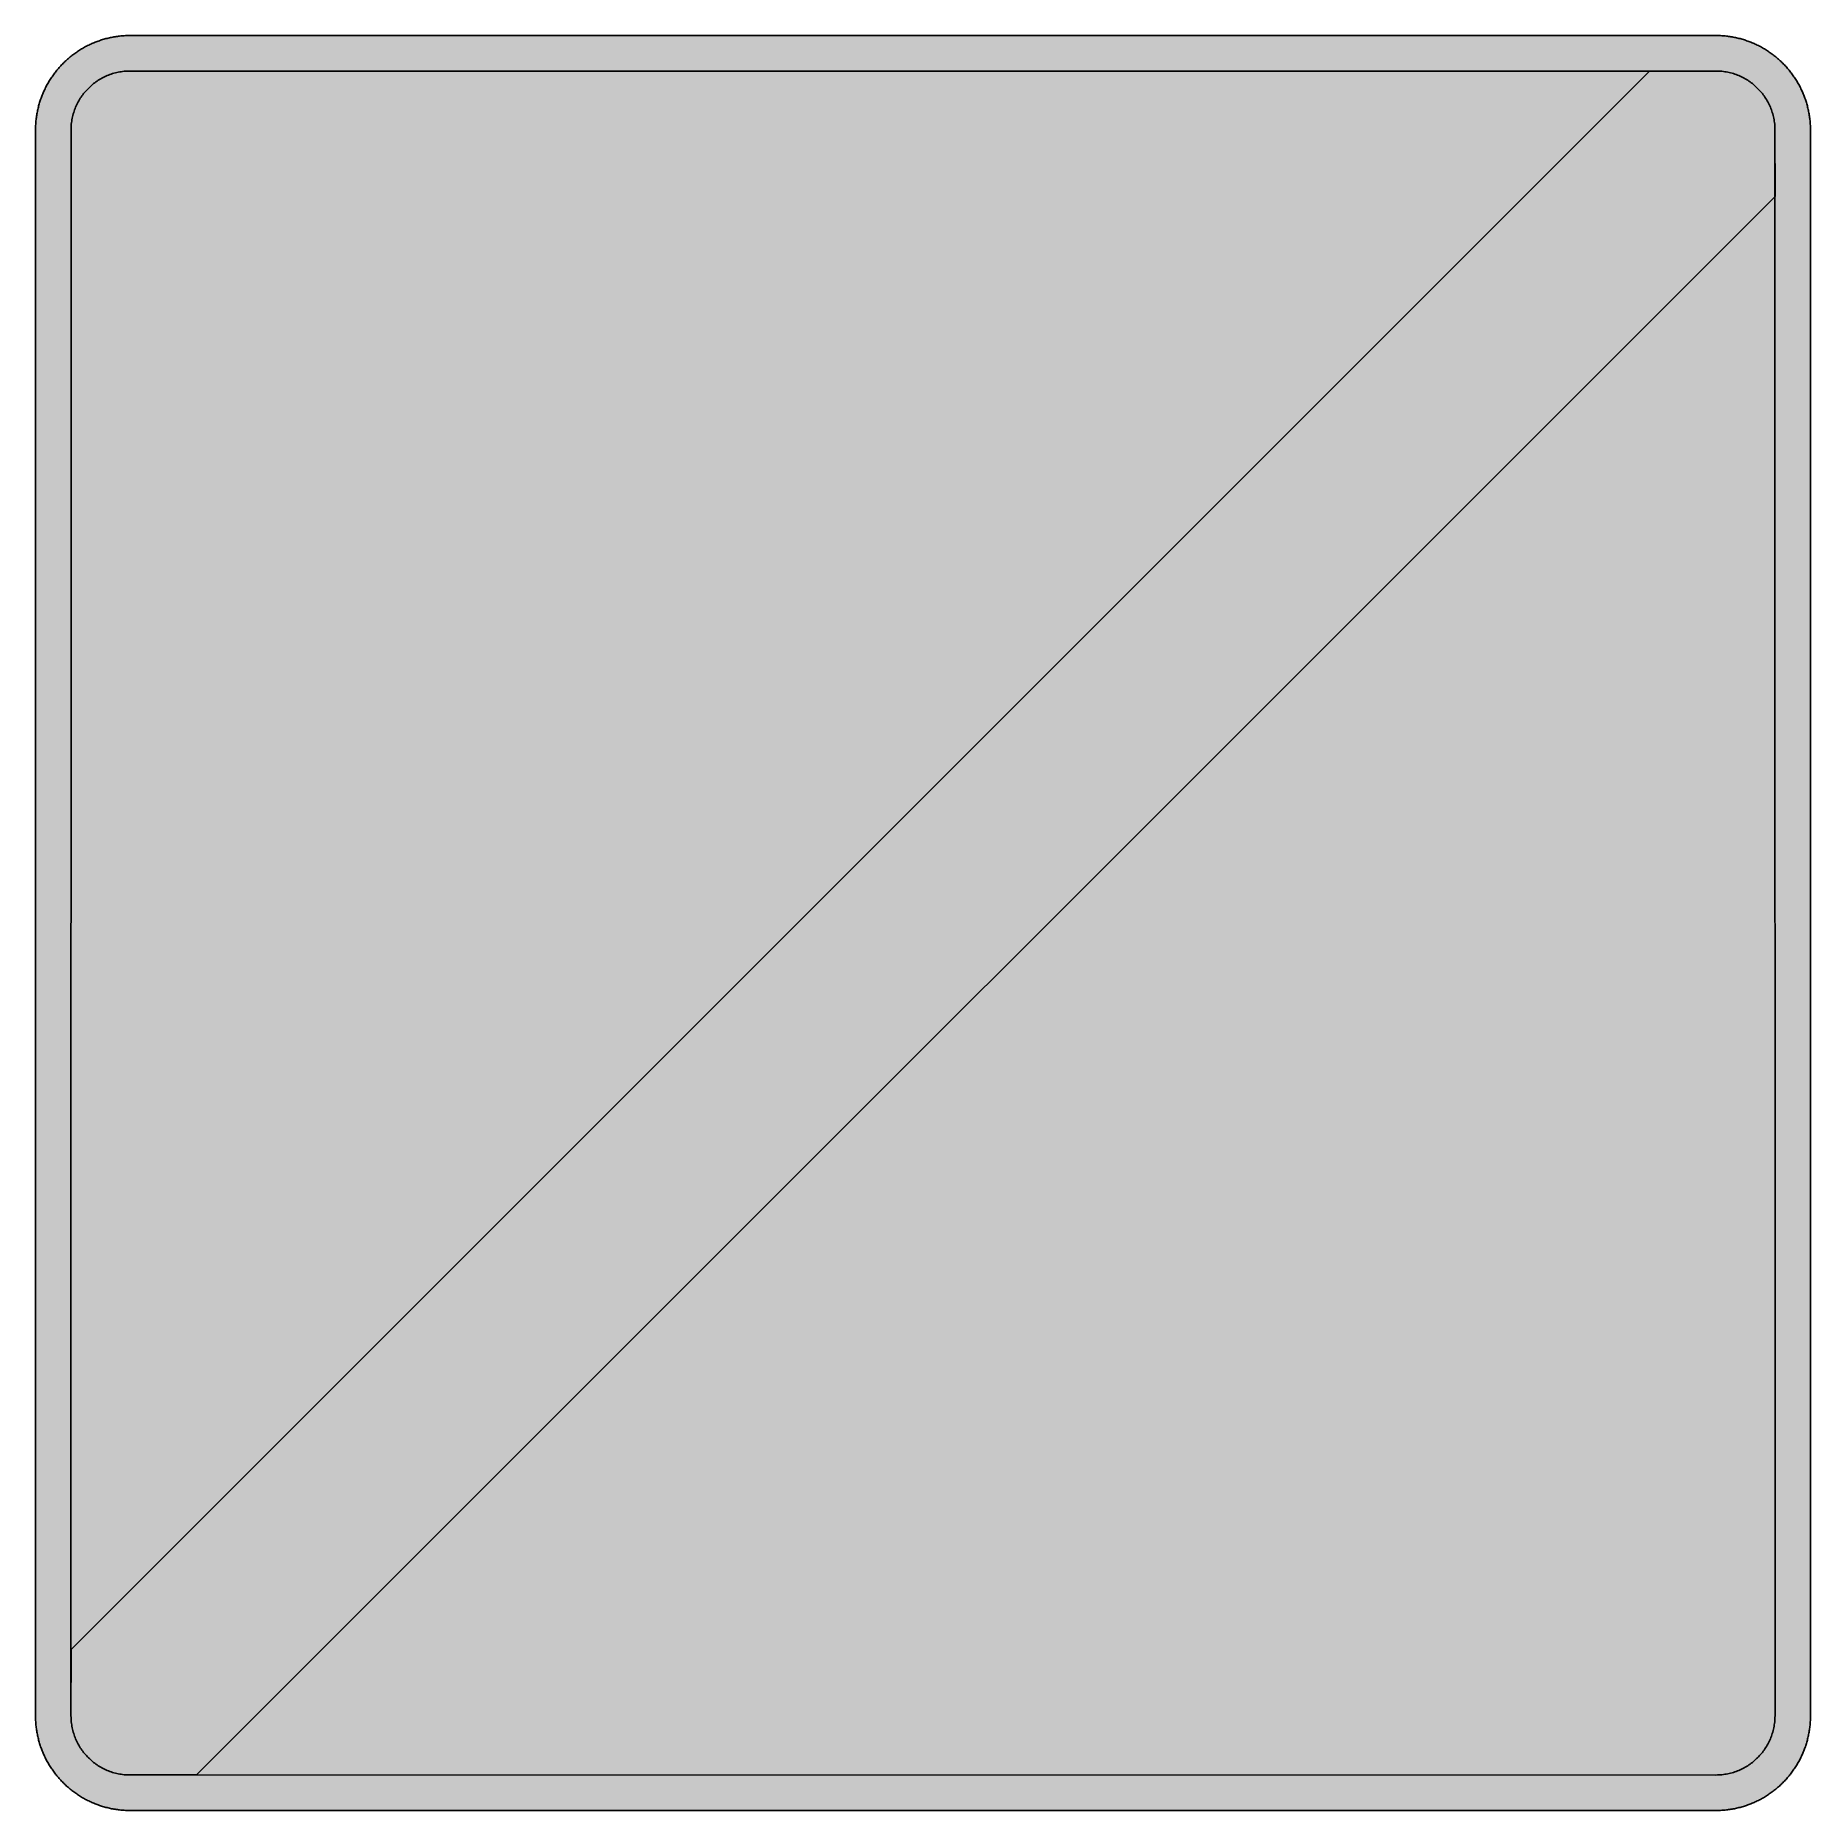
# Model space of a CAD drawing. Header units: millimetres. Extents: x 0 to 265, y 0 to 265.
import ezdxf

# ---------------------------------------------------------------- set-up
doc = ezdxf.new("R2010")
doc.units = ezdxf.units.MM

msp = doc.modelspace()

# ---------------------------------------------------------------- hatches: boundary and pattern name
for color, points in [(254, [(14.1633, 0.0536), (13.9878, 0.0533), (13.8125, 0.0559), (13.6373, 0.061), (13.462, 0.0686), (13.2893, 0.0787), (13.114, 0.0914), (12.9413, 0.1041), (12.7686, 0.1219), (12.5959, 0.1397), (12.4231, 0.16), (12.2504, 0.1829), (12.0777, 0.2057), (11.9075, 0.2337), (11.7373, 0.2616), (11.5672, 0.2921), (11.397, 0.3251), (11.2268, 0.3607), (11.0592, 0.3988), (10.8915, 0.4369), (10.7239, 0.4775), (10.5562, 0.5207), (10.3886, 0.5664), (10.2235, 0.6121), (10.0584, 0.6629), (9.8933, 0.7137), (9.7307, 0.7671), (9.5682, 0.8204), (9.4056, 0.8788), (9.2431, 0.9373), (9.083, 0.9982), (8.923, 1.0617), (8.763, 1.1252), (8.6055, 1.1938), (8.4455, 1.2624), (8.2906, 1.331), (8.1331, 1.4046), (7.9781, 1.4783), (7.8232, 1.5545), (7.6708, 1.6332), (7.5184, 1.7145), (7.366, 1.7958), (7.2161, 1.8796), (7.0663, 1.966), (6.919, 2.0523), (6.7716, 2.1438), (6.6243, 2.2352), (6.4795, 2.3266), (6.3348, 2.4232), (6.19, 2.5197), (6.0477, 2.6187), (5.908, 2.7178), (5.7683, 2.8194), (5.6286, 2.9235), (5.4915, 3.0302), (5.3543, 3.1369), (5.2197, 3.2461), (5.0851, 3.3579), (4.953, 3.4722), (4.8209, 3.5865), (4.6914, 3.7033), (4.5644, 3.8202), (4.4348, 3.9395), (4.3104, 4.0615), (4.1859, 4.1859), (4.0615, 4.3104), (3.9395, 4.4348), (3.8202, 4.5618), (3.7033, 4.6914), (3.5865, 4.8209), (3.4722, 4.953), (3.3579, 5.0851), (3.2487, 5.2197), (3.1369, 5.3543), (3.0302, 5.4915), (2.9235, 5.6286), (2.8194, 5.7683), (2.7178, 5.908), (2.6187, 6.0477), (2.5197, 6.19), (2.4232, 6.3348), (2.3266, 6.477), (2.2352, 6.6243), (2.1438, 6.7691), (2.0523, 6.9164), (1.966, 7.0663), (1.8796, 7.2161), (1.7958, 7.366), (1.7145, 7.5184), (1.6332, 7.6708), (1.5545, 7.8232), (1.4783, 7.9781), (1.4046, 8.1331), (1.331, 8.2906), (1.2598, 8.4455), (1.1913, 8.603), (1.1252, 8.763), (1.0592, 8.923), (0.9982, 9.083), (0.9373, 9.2431), (0.8763, 9.4056), (0.8204, 9.5682), (0.7645, 9.7307), (0.7112, 9.8933), (0.6604, 10.0584), (0.6121, 10.2235), (0.5639, 10.3911), (0.5207, 10.5562), (0.4775, 10.7239), (0.4343, 10.8915), (0.3962, 11.0592), (0.3607, 11.2268), (0.3251, 11.397), (0.2921, 11.5672), (0.2616, 11.7373), (0.2311, 11.9075), (0.2057, 12.0802), (0.1803, 12.2504), (0.1575, 12.4231), (0.1372, 12.5959), (0.1194, 12.7686), (0.1041, 12.9413), (0.0889, 13.1166), (0.0787, 13.2893), (0.0686, 13.4645), (0.061, 13.6373), (0.0559, 13.8125), (0.0508, 13.9878), (0.0508, 14.163), (0.0522, 250.5258), (0.0508, 250.7005), (0.0559, 250.8758), (0.061, 251.0485), (0.0686, 251.2238), (0.0787, 251.399), (0.0889, 251.5718), (0.1041, 251.7445), (0.1194, 251.9197), (0.1372, 252.0925), (0.1575, 252.2652), (0.1803, 252.4354), (0.2057, 252.6081), (0.2311, 252.7783), (0.2616, 252.951), (0.2921, 253.1212), (0.3251, 253.2888), (0.3607, 253.459), (0.3962, 253.6266), (0.4343, 253.7968), (0.4775, 253.9644), (0.5207, 254.1295), (0.5639, 254.2972), (0.6121, 254.4623), (0.6604, 254.6274), (0.7112, 254.7925), (0.7645, 254.955), (0.8204, 255.1201), (0.8763, 255.2827), (0.9373, 255.4427), (0.9982, 255.6053), (1.0592, 255.7653), (1.1252, 255.9228), (1.1913, 256.0828), (1.2598, 256.2403), (1.331, 256.3978), (1.4046, 256.5527), (1.4783, 256.7076), (1.5545, 256.8626), (1.6332, 257.015), (1.7145, 257.1674), (1.7958, 257.3198), (1.8796, 257.4696), (1.966, 257.6195), (2.0523, 257.7694), (2.1438, 257.9167), (2.2352, 258.0615), (2.3266, 258.2088), (2.4232, 258.3536), (2.5197, 258.4958), (2.6187, 258.638), (2.7178, 258.7777), (2.8194, 258.92), (2.9235, 259.0571), (3.0302, 259.1943), (3.1369, 259.3315), (3.2487, 259.4661), (3.3579, 259.6007), (3.4722, 259.7328), (3.5865, 259.8649), (3.7033, 259.9944), (3.8202, 260.1239), (3.9395, 260.2509), (4.0615, 260.3779), (4.1859, 260.5024), (4.3104, 260.6243), (4.4348, 260.7462), (4.5644, 260.8656), (4.6914, 260.985), (4.8209, 261.0993), (4.953, 261.2161), (5.0851, 261.3279), (5.2197, 261.4397), (5.3543, 261.5489), (5.4915, 261.6556), (5.6286, 261.7622), (5.7683, 261.8664), (5.908, 261.968), (6.0477, 262.0696), (6.19, 262.1686), (6.3348, 262.2652), (6.4795, 262.3591), (6.6243, 262.4531), (6.7716, 262.5446), (6.919, 262.6335), (7.0663, 262.7198), (7.2161, 262.8062), (7.366, 262.89), (7.5184, 262.9738), (7.6708, 263.0526), (7.8232, 263.1313), (7.9781, 263.2075), (8.1331, 263.2812), (8.2906, 263.3548), (8.4455, 263.4259), (8.6055, 263.4945), (8.763, 263.5606), (8.923, 263.6266), (9.083, 263.6901), (9.2431, 263.7511), (9.4056, 263.8095), (9.5682, 263.8654), (9.7307, 263.9212), (9.8933, 263.9746), (10.0584, 264.0254), (10.2235, 264.0736), (10.3886, 264.1219), (10.5562, 264.1676), (10.7239, 264.2108), (10.8915, 264.2514), (11.0592, 264.2895), (11.2268, 264.3276), (11.397, 264.3632), (11.5672, 264.3937), (11.7373, 264.4267), (11.9075, 264.4546), (12.0777, 264.48), (12.2504, 264.5054), (12.4231, 264.5283), (12.5959, 264.5486), (12.7686, 264.5664), (12.9413, 264.5816), (13.114, 264.5969), (13.2893, 264.6096), (13.462, 264.6172), (13.6373, 264.6248), (13.8125, 264.6324), (13.9878, 264.635), (14.163, 264.635), (250.5244, 264.637), (250.698, 264.635), (250.8733, 264.6324), (251.0485, 264.6248), (251.2238, 264.6172), (251.3965, 264.6096), (251.5718, 264.5969), (251.7445, 264.5816), (251.9172, 264.5664), (252.0899, 264.5486), (252.2626, 264.5283), (252.4354, 264.5054), (252.6081, 264.48), (252.7783, 264.4546), (252.9484, 264.4267), (253.1186, 264.3937), (253.2888, 264.3632), (253.459, 264.3276), (253.6266, 264.2895), (253.7968, 264.2514), (253.9644, 264.2108), (254.1295, 264.1676), (254.2972, 264.1219), (254.4623, 264.0736), (254.6274, 264.0254), (254.7925, 263.9746), (254.955, 263.9212), (255.1201, 263.8654), (255.2827, 263.8095), (255.4427, 263.7511), (255.6053, 263.6901), (255.7653, 263.6266), (255.9228, 263.5606), (256.0828, 263.4945), (256.2403, 263.4259), (256.3978, 263.3548), (256.5527, 263.2812), (256.7076, 263.2075), (256.8626, 263.1313), (257.0175, 263.0526), (257.1699, 262.9738), (257.3198, 262.89), (257.4696, 262.8062), (257.6195, 262.7198), (257.7694, 262.6335), (257.9167, 262.5446), (258.064, 262.4531), (258.2088, 262.3591), (258.3536, 262.2652), (258.4958, 262.1686), (258.638, 262.0696), (258.7803, 261.968), (258.92, 261.8664), (259.0571, 261.7622), (259.1943, 261.6556), (259.3315, 261.5489), (259.4661, 261.4397), (259.6007, 261.3279), (259.7328, 261.2161), (259.8649, 261.0993), (259.9944, 260.985), (260.1239, 260.8656), (260.2509, 260.7462), (260.3779, 260.6243), (260.5024, 260.5024), (260.6243, 260.3779), (260.7462, 260.2509), (260.8656, 260.1239), (260.985, 259.9944), (261.1018, 259.8649), (261.2161, 259.7328), (261.3279, 259.6007), (261.4397, 259.4661), (261.5489, 259.3315), (261.6556, 259.1943), (261.7622, 259.0571), (261.8664, 258.92), (261.968, 258.7777), (262.0696, 258.638), (262.1686, 258.4958), (262.2652, 258.3536), (262.3591, 258.2088), (262.4531, 258.0615), (262.5446, 257.9167), (262.6335, 257.7694), (262.7198, 257.6195), (262.8062, 257.4696), (262.89, 257.3198), (262.9738, 257.1674), (263.0526, 257.015), (263.1313, 256.8626), (263.2075, 256.7076), (263.2812, 256.5527), (263.3548, 256.3978), (263.4259, 256.2403), (263.4945, 256.0828), (263.5606, 255.9228), (263.6266, 255.7653), (263.6876, 255.6053), (263.7485, 255.4427), (263.8095, 255.2827), (263.8654, 255.1201), (263.9212, 254.955), (263.9746, 254.7925), (264.0254, 254.6274), (264.0736, 254.4623), (264.1219, 254.2972), (264.1651, 254.1295), (264.2083, 253.9644), (264.2489, 253.7968), (264.2895, 253.6266), (264.3251, 253.459), (264.3607, 253.2888), (264.3937, 253.1212), (264.4242, 252.951), (264.4521, 252.7783), (264.48, 252.6081), (264.5054, 252.4354), (264.5258, 252.2652), (264.5461, 252.0925), (264.5664, 251.9197), (264.5816, 251.7445), (264.5943, 251.5718), (264.607, 251.399), (264.6172, 251.2238), (264.6248, 251.0485), (264.6299, 250.8758), (264.6324, 250.7005), (264.635, 250.5253), (264.6355, 14.1647), (264.6324, 13.9878), (264.6299, 13.8125), (264.6248, 13.6373), (264.6172, 13.4645), (264.607, 13.2893), (264.5943, 13.1166), (264.5816, 12.9413), (264.5664, 12.7686), (264.5461, 12.5959), (264.5258, 12.4231), (264.5054, 12.2504), (264.48, 12.0802), (264.4521, 11.9075), (264.4242, 11.7373), (264.3937, 11.5672), (264.3607, 11.397), (264.3251, 11.2268), (264.2895, 11.0592), (264.2489, 10.8915), (264.2083, 10.7239), (264.1651, 10.5562), (264.1219, 10.3911), (264.0736, 10.2235), (264.0254, 10.0584), (263.9746, 9.8933), (263.9212, 9.7307), (263.8654, 9.5682), (263.8095, 9.4056), (263.7485, 9.2431), (263.6876, 9.083), (263.6266, 8.923), (263.5606, 8.763), (263.4945, 8.603), (263.4259, 8.4455), (263.3548, 8.2906), (263.2812, 8.1331), (263.2075, 7.9781), (263.1313, 7.8232), (263.0526, 7.6708), (262.9738, 7.5184), (262.89, 7.366), (262.8062, 7.2161), (262.7198, 7.0663), (262.6335, 6.9164), (262.5446, 6.7691), (262.4531, 6.6243), (262.3591, 6.477), (262.2652, 6.3348), (262.1686, 6.19), (262.0696, 6.0477), (261.968, 5.908), (261.8664, 5.7683), (261.7622, 5.6286), (261.6556, 5.4915), (261.5489, 5.3543), (261.4397, 5.2197), (261.3279, 5.0851), (261.2161, 4.953), (261.1018, 4.8209), (260.985, 4.6914), (260.8656, 4.5618), (260.7462, 4.4348), (260.6243, 4.3104), (260.5024, 4.1859), (260.3779, 4.0615), (260.2509, 3.9395), (260.1239, 3.8202), (259.9944, 3.7033), (259.8649, 3.5865), (259.7328, 3.4722), (259.6007, 3.3579), (259.4661, 3.2461), (259.3315, 3.1369), (259.1943, 3.0302), (259.0571, 2.9235), (258.92, 2.8194), (258.7803, 2.7178), (258.638, 2.6187), (258.4958, 2.5197), (258.3536, 2.4232), (258.2088, 2.3266), (258.064, 2.2352), (257.9167, 2.1438), (257.7694, 2.0523), (257.6195, 1.966), (257.4696, 1.8796), (257.3198, 1.7958), (257.1699, 1.7145), (257.0175, 1.6332), (256.8626, 1.5545), (256.7076, 1.4783), (256.5527, 1.4046), (256.3978, 1.331), (256.2403, 1.2624), (256.0828, 1.1938), (255.9228, 1.1252), (255.7653, 1.0617), (255.6053, 0.9982), (255.4427, 0.9373), (255.2827, 0.8788), (255.1201, 0.8204), (254.955, 0.7671), (254.7925, 0.7137), (254.6274, 0.6629), (254.4623, 0.6121), (254.2972, 0.5664), (254.1295, 0.5207), (253.9644, 0.4775), (253.7968, 0.4369), (253.6266, 0.3988), (253.459, 0.3607), (253.2888, 0.3251), (253.1186, 0.2921), (252.9484, 0.2616), (252.7783, 0.2337), (252.6081, 0.2057), (252.4354, 0.1829), (252.2626, 0.16), (252.0899, 0.1397), (251.9172, 0.1219), (251.7445, 0.1041), (251.5718, 0.0914), (251.3965, 0.0787), (251.2238, 0.0686), (251.0485, 0.061), (250.8733, 0.0559), (250.698, 0.0533), (250.5227, 0.0533)]), (104, [(14.1633, 5.3453), (13.9344, 5.3467), (13.7084, 5.3543), (13.4849, 5.3696), (13.2613, 5.3899), (13.0378, 5.4153), (12.8194, 5.4458), (12.6009, 5.4813), (12.385, 5.522), (12.1717, 5.5702), (11.9583, 5.621), (11.7475, 5.6794), (11.5392, 5.7404), (11.3335, 5.8064), (11.1303, 5.8801), (10.9296, 5.9563), (10.729, 6.0376), (10.5334, 6.1239), (10.3378, 6.2128), (10.1473, 6.3094), (9.9593, 6.4084), (9.7714, 6.5126), (9.5885, 6.6218), (9.4082, 6.7335), (9.2304, 6.8504), (9.0576, 6.9698), (8.8849, 7.0968), (8.7173, 7.2238), (8.5522, 7.3584), (8.3896, 7.4955), (8.2321, 7.6352), (8.0772, 7.78), (7.9273, 7.9273), (7.7775, 8.0772), (7.6352, 8.2321), (7.493, 8.3922), (7.3558, 8.5522), (7.2238, 8.7173), (7.0942, 8.8875), (6.9698, 9.0576), (6.8504, 9.2329), (6.7335, 9.4107), (6.6192, 9.591), (6.5126, 9.7739), (6.4084, 9.9593), (6.3068, 10.1473), (6.2128, 10.3403), (6.1214, 10.5334), (6.035, 10.7315), (5.9538, 10.9296), (5.8776, 11.1303), (5.8064, 11.3335), (5.7404, 11.5418), (5.6769, 11.75), (5.621, 11.9583), (5.5677, 12.1717), (5.522, 12.385), (5.4813, 12.6009), (5.4432, 12.8194), (5.4127, 13.0404), (5.3873, 13.2613), (5.3696, 13.4849), (5.3543, 13.7084), (5.3467, 13.937), (5.3416, 14.163), (5.3439, 250.5258), (5.3467, 250.7513), (5.3543, 250.9774), (5.3696, 251.2035), (5.3873, 251.427), (5.4127, 251.648), (5.4432, 251.8664), (5.4813, 252.0848), (5.522, 252.3007), (5.5677, 252.5166), (5.621, 252.7275), (5.6769, 252.9383), (5.7404, 253.1466), (5.8064, 253.3523), (5.8776, 253.5555), (5.9538, 253.7587), (6.035, 253.9568), (6.1214, 254.1524), (6.2128, 254.348), (6.3068, 254.5385), (6.4084, 254.729), (6.5126, 254.9144), (6.6192, 255.0973), (6.7335, 255.2776), (6.8504, 255.4554), (6.9698, 255.6307), (7.0942, 255.8009), (7.2238, 255.9685), (7.3558, 256.1336), (7.493, 256.2962), (7.6352, 256.4536), (7.7775, 256.6086), (7.9273, 256.761), (8.0772, 256.9083), (8.2321, 257.0531), (8.3896, 257.1928), (8.5522, 257.3299), (8.7173, 257.462), (8.8849, 257.5916), (9.0576, 257.716), (9.2304, 257.8379), (9.4082, 257.9548), (9.5885, 258.0665), (9.7714, 258.1758), (9.9593, 258.2799), (10.1473, 258.379), (10.3378, 258.4729), (10.5334, 258.5644), (10.729, 258.6507), (10.9296, 258.732), (11.1303, 258.8082), (11.3335, 258.8793), (11.5392, 258.9479), (11.7475, 259.0089), (11.9583, 259.0673), (12.1717, 259.1181), (12.385, 259.1638), (12.6009, 259.207), (12.8194, 259.2426), (13.0378, 259.273), (13.2613, 259.2984), (13.4849, 259.3188), (13.7084, 259.3315), (13.9344, 259.3416), (14.163, 259.3442), (250.5244, 259.3453), (250.7513, 259.3416), (250.9774, 259.3315), (251.2009, 259.3188), (251.4244, 259.2984), (251.6454, 259.273), (251.8664, 259.2426), (252.0848, 259.207), (252.3007, 259.1638), (252.5141, 259.1181), (252.7275, 259.0673), (252.9383, 259.0089), (253.1466, 258.9479), (253.3523, 258.8793), (253.5555, 258.8082), (253.7562, 258.732), (253.9568, 258.6507), (254.1524, 258.5644), (254.348, 258.4729), (254.5385, 258.379), (254.7264, 258.2799), (254.9144, 258.1758), (255.0973, 258.0665), (255.2776, 257.9548), (255.4554, 257.8379), (255.6281, 257.716), (255.8009, 257.5916), (255.9685, 257.462), (256.1336, 257.3299), (256.2962, 257.1928), (256.4536, 257.0531), (256.6086, 256.9083), (256.7584, 256.761), (256.9083, 256.6086), (257.0505, 256.4536), (257.1928, 256.2962), (257.3299, 256.1336), (257.462, 255.9685), (257.5916, 255.8009), (257.716, 255.6307), (257.8354, 255.4554), (257.9522, 255.2776), (258.0665, 255.0973), (258.1732, 254.9144), (258.2774, 254.729), (258.379, 254.5385), (258.4729, 254.348), (258.5644, 254.1524), (258.6507, 253.9568), (258.732, 253.7587), (258.8082, 253.5555), (258.8793, 253.3523), (258.9454, 253.1466), (259.0089, 252.9383), (259.0648, 252.7275), (259.1156, 252.5166), (259.1638, 252.3007), (259.2045, 252.0848), (259.24, 251.8664), (259.2705, 251.648), (259.2959, 251.427), (259.3162, 251.2035), (259.3315, 250.9774), (259.3391, 250.7513), (259.3416, 250.5253), (259.3439, 14.1647), (259.3391, 13.937), (259.3315, 13.7084), (259.3162, 13.4849), (259.2959, 13.2613), (259.2705, 13.0404), (259.24, 12.8194), (259.2045, 12.6009), (259.1638, 12.385), (259.1156, 12.1717), (259.0648, 11.9583), (259.0089, 11.75), (258.9454, 11.5418), (258.8793, 11.3335), (258.8082, 11.1303), (258.732, 10.9296), (258.6507, 10.7315), (258.5644, 10.5334), (258.4729, 10.3403), (258.379, 10.1473), (258.2774, 9.9593), (258.1732, 9.7739), (258.0665, 9.591), (257.9522, 9.4107), (257.8354, 9.2329), (257.716, 9.0576), (257.5916, 8.8875), (257.462, 8.7173), (257.3299, 8.5522), (257.1928, 8.3922), (257.0505, 8.2321), (256.9083, 8.0772), (256.7584, 7.9273), (256.6086, 7.78), (256.4536, 7.6352), (256.2962, 7.4955), (256.1336, 7.3584), (255.9685, 7.2238), (255.8009, 7.0968), (255.6281, 6.9698), (255.4554, 6.8504), (255.2776, 6.7335), (255.0973, 6.6218), (254.9144, 6.5126), (254.7264, 6.4084), (254.5385, 6.3094), (254.348, 6.2128), (254.1524, 6.1239), (253.9568, 6.0376), (253.7562, 5.9563), (253.5555, 5.8801), (253.3523, 5.8064), (253.1466, 5.7404), (252.9383, 5.6794), (252.7275, 5.621), (252.5141, 5.5702), (252.3007, 5.522), (252.0848, 5.4813), (251.8664, 5.4458), (251.6454, 5.4153), (251.4244, 5.3899), (251.2009, 5.3696), (250.9774, 5.3543), (250.7513, 5.3467), (250.5227, 5.3442)]), (22, [(5.3439, 24.0534), (240.6357, 259.3453), (250.5244, 259.3453), (250.7513, 259.3416), (250.9774, 259.3315), (251.2009, 259.3188), (251.4244, 259.2984), (251.6454, 259.273), (251.8664, 259.2426), (252.0848, 259.207), (252.3007, 259.1638), (252.5141, 259.1181), (252.7275, 259.0673), (252.9383, 259.0089), (253.1466, 258.9479), (253.3523, 258.8793), (253.5555, 258.8082), (253.7562, 258.732), (253.9568, 258.6507), (254.1524, 258.5644), (254.348, 258.4729), (254.5385, 258.379), (254.7264, 258.2799), (254.9144, 258.1758), (255.0973, 258.0665), (255.2776, 257.9548), (255.4554, 257.8379), (255.6281, 257.716), (255.8009, 257.5916), (255.9685, 257.462), (256.1336, 257.3299), (256.2962, 257.1928), (256.4536, 257.0531), (256.6086, 256.9083), (256.7584, 256.761), (256.9083, 256.6086), (257.0505, 256.4536), (257.1928, 256.2962), (257.3299, 256.1336), (257.462, 255.9685), (257.5916, 255.8009), (257.716, 255.6307), (257.8354, 255.4554), (257.9522, 255.2776), (258.0665, 255.0973), (258.1732, 254.9144), (258.2774, 254.729), (258.379, 254.5385), (258.4729, 254.348), (258.5644, 254.1524), (258.6507, 253.9568), (258.732, 253.7587), (258.8082, 253.5555), (258.8793, 253.3523), (258.9454, 253.1466), (259.0089, 252.9383), (259.0648, 252.7275), (259.1156, 252.5166), (259.1638, 252.3007), (259.2045, 252.0848), (259.24, 251.8664), (259.2705, 251.648), (259.2959, 251.427), (259.3162, 251.2035), (259.3315, 250.9774), (259.3391, 250.7513), (259.3416, 250.5253), (259.3439, 240.6354), (24.0538, 5.3453), (14.1633, 5.3453), (13.9344, 5.3467), (13.7084, 5.3543), (13.4849, 5.3696), (13.2613, 5.3899), (13.0378, 5.4153), (12.8194, 5.4458), (12.6009, 5.4813), (12.385, 5.522), (12.1717, 5.5702), (11.9583, 5.621), (11.7475, 5.6794), (11.5392, 5.7404), (11.3335, 5.8064), (11.1303, 5.8801), (10.9296, 5.9563), (10.729, 6.0376), (10.5334, 6.1239), (10.3378, 6.2128), (10.1473, 6.3094), (9.9593, 6.4084), (9.7714, 6.5126), (9.5885, 6.6218), (9.4082, 6.7335), (9.2304, 6.8504), (9.0576, 6.9698), (8.8849, 7.0968), (8.7173, 7.2238), (8.5522, 7.3584), (8.3896, 7.4955), (8.2321, 7.6352), (8.0772, 7.78), (7.9273, 7.9273), (7.7775, 8.0772), (7.6352, 8.2321), (7.493, 8.3922), (7.3558, 8.5522), (7.2238, 8.7173), (7.0942, 8.8875), (6.9698, 9.0576), (6.8504, 9.2329), (6.7335, 9.4107), (6.6192, 9.591), (6.5126, 9.7739), (6.4084, 9.9593), (6.3068, 10.1473), (6.2128, 10.3403), (6.1214, 10.5334), (6.035, 10.7315), (5.9538, 10.9296), (5.8776, 11.1303), (5.8064, 11.3335), (5.7404, 11.5418), (5.6769, 11.75), (5.621, 11.9583), (5.5677, 12.1717), (5.522, 12.385), (5.4813, 12.6009), (5.4432, 12.8194), (5.4127, 13.0404), (5.3873, 13.2613), (5.3696, 13.4849), (5.3543, 13.7084), (5.3467, 13.937), (5.3416, 14.163)])]:
    msp.add_hatch(color=color).paths.add_polyline_path(points)
h = msp.add_hatch(color=254)
h.paths.add_polyline_path([(43.0911, 30.9217), (81.6321, 140.4592), (124.23, 140.4592), (120.173, 30.9217)])
h.paths.add_polyline_path([(221.5967, 30.9217), (183.0557, 140.4592), (140.4578, 140.4592), (144.5147, 30.9217)], flags=16)
h.paths.add_polyline_path([(91.7744, 168.8578), (114.4944, 233.7689), (128.2869, 233.7689), (125.8535, 168.8578)], flags=16)
h.paths.add_polyline_path([(172.9133, 168.8578), (150.1951, 233.7689), (136.4008, 233.7689), (138.836, 168.8578)], flags=16)
h.paths.add_polyline_path([(51.205, 140.4592), (51.205, 152.63), (30.9203, 152.63), (30.9203, 160.7439), (233.7675, 160.7439), (233.7675, 152.63), (213.4828, 152.63), (213.4828, 140.4592), (193.198, 140.4592), (193.198, 152.63), (71.4897, 152.63), (71.4897, 140.4592)], flags=16)

# ---------------------------------------------------------------- linework, layer by layer
at = {"color": 254}
msp.add_lwpolyline([(14.1633, 0.0536), (13.9878, 0.0533), (13.8125, 0.0559), (13.6373, 0.061), (13.462, 0.0686), (13.2893, 0.0787), (13.114, 0.0914), (12.9413, 0.1041), (12.7686, 0.1219), (12.5959, 0.1397), (12.4231, 0.16), (12.2504, 0.1829), (12.0777, 0.2057), (11.9075, 0.2337), (11.7373, 0.2616), (11.5672, 0.2921), (11.397, 0.3251), (11.2268, 0.3607), (11.0592, 0.3988), (10.8915, 0.4369), (10.7239, 0.4775), (10.5562, 0.5207), (10.3886, 0.5664), (10.2235, 0.6121), (10.0584, 0.6629), (9.8933, 0.7137), (9.7307, 0.7671), (9.5682, 0.8204), (9.4056, 0.8788), (9.2431, 0.9373), (9.083, 0.9982), (8.923, 1.0617), (8.763, 1.1252), (8.6055, 1.1938), (8.4455, 1.2624), (8.2906, 1.331), (8.1331, 1.4046), (7.9781, 1.4783), (7.8232, 1.5545), (7.6708, 1.6332), (7.5184, 1.7145), (7.366, 1.7958), (7.2161, 1.8796), (7.0663, 1.966), (6.919, 2.0523), (6.7716, 2.1438), (6.6243, 2.2352), (6.4795, 2.3266), (6.3348, 2.4232), (6.19, 2.5197), (6.0477, 2.6187), (5.908, 2.7178), (5.7683, 2.8194), (5.6286, 2.9235), (5.4915, 3.0302), (5.3543, 3.1369), (5.2197, 3.2461), (5.0851, 3.3579), (4.953, 3.4722), (4.8209, 3.5865), (4.6914, 3.7033), (4.5644, 3.8202), (4.4348, 3.9395), (4.3104, 4.0615), (4.1859, 4.1859), (4.0615, 4.3104), (3.9395, 4.4348), (3.8202, 4.5618), (3.7033, 4.6914), (3.5865, 4.8209), (3.4722, 4.953), (3.3579, 5.0851), (3.2487, 5.2197), (3.1369, 5.3543), (3.0302, 5.4915), (2.9235, 5.6286), (2.8194, 5.7683), (2.7178, 5.908), (2.6187, 6.0477), (2.5197, 6.19), (2.4232, 6.3348), (2.3266, 6.477), (2.2352, 6.6243), (2.1438, 6.7691), (2.0523, 6.9164), (1.966, 7.0663), (1.8796, 7.2161), (1.7958, 7.366), (1.7145, 7.5184), (1.6332, 7.6708), (1.5545, 7.8232), (1.4783, 7.9781), (1.4046, 8.1331), (1.331, 8.2906), (1.2598, 8.4455), (1.1913, 8.603), (1.1252, 8.763), (1.0592, 8.923), (0.9982, 9.083), (0.9373, 9.2431), (0.8763, 9.4056), (0.8204, 9.5682), (0.7645, 9.7307), (0.7112, 9.8933), (0.6604, 10.0584), (0.6121, 10.2235), (0.5639, 10.3911), (0.5207, 10.5562), (0.4775, 10.7239), (0.4343, 10.8915), (0.3962, 11.0592), (0.3607, 11.2268), (0.3251, 11.397), (0.2921, 11.5672), (0.2616, 11.7373), (0.2311, 11.9075), (0.2057, 12.0802), (0.1803, 12.2504), (0.1575, 12.4231), (0.1372, 12.5959), (0.1194, 12.7686), (0.1041, 12.9413), (0.0889, 13.1166), (0.0787, 13.2893), (0.0686, 13.4645), (0.061, 13.6373), (0.0559, 13.8125), (0.0508, 13.9878), (0.0508, 14.163), (0.0522, 250.5258), (0.0508, 250.7005), (0.0559, 250.8758), (0.061, 251.0485), (0.0686, 251.2238), (0.0787, 251.399), (0.0889, 251.5718), (0.1041, 251.7445), (0.1194, 251.9197), (0.1372, 252.0925), (0.1575, 252.2652), (0.1803, 252.4354), (0.2057, 252.6081), (0.2311, 252.7783), (0.2616, 252.951), (0.2921, 253.1212), (0.3251, 253.2888), (0.3607, 253.459), (0.3962, 253.6266), (0.4343, 253.7968), (0.4775, 253.9644), (0.5207, 254.1295), (0.5639, 254.2972), (0.6121, 254.4623), (0.6604, 254.6274), (0.7112, 254.7925), (0.7645, 254.955), (0.8204, 255.1201), (0.8763, 255.2827), (0.9373, 255.4427), (0.9982, 255.6053), (1.0592, 255.7653), (1.1252, 255.9228), (1.1913, 256.0828), (1.2598, 256.2403), (1.331, 256.3978), (1.4046, 256.5527), (1.4783, 256.7076), (1.5545, 256.8626), (1.6332, 257.015), (1.7145, 257.1674), (1.7958, 257.3198), (1.8796, 257.4696), (1.966, 257.6195), (2.0523, 257.7694), (2.1438, 257.9167), (2.2352, 258.0615), (2.3266, 258.2088), (2.4232, 258.3536), (2.5197, 258.4958), (2.6187, 258.638), (2.7178, 258.7777), (2.8194, 258.92), (2.9235, 259.0571), (3.0302, 259.1943), (3.1369, 259.3315), (3.2487, 259.4661), (3.3579, 259.6007), (3.4722, 259.7328), (3.5865, 259.8649), (3.7033, 259.9944), (3.8202, 260.1239), (3.9395, 260.2509), (4.0615, 260.3779), (4.1859, 260.5024), (4.3104, 260.6243), (4.4348, 260.7462), (4.5644, 260.8656), (4.6914, 260.985), (4.8209, 261.0993), (4.953, 261.2161), (5.0851, 261.3279), (5.2197, 261.4397), (5.3543, 261.5489), (5.4915, 261.6556), (5.6286, 261.7622), (5.7683, 261.8664), (5.908, 261.968), (6.0477, 262.0696), (6.19, 262.1686), (6.3348, 262.2652), (6.4795, 262.3591), (6.6243, 262.4531), (6.7716, 262.5446), (6.919, 262.6335), (7.0663, 262.7198), (7.2161, 262.8062), (7.366, 262.89), (7.5184, 262.9738), (7.6708, 263.0526), (7.8232, 263.1313), (7.9781, 263.2075), (8.1331, 263.2812), (8.2906, 263.3548), (8.4455, 263.4259), (8.6055, 263.4945), (8.763, 263.5606), (8.923, 263.6266), (9.083, 263.6901), (9.2431, 263.7511), (9.4056, 263.8095), (9.5682, 263.8654), (9.7307, 263.9212), (9.8933, 263.9746), (10.0584, 264.0254), (10.2235, 264.0736), (10.3886, 264.1219), (10.5562, 264.1676), (10.7239, 264.2108), (10.8915, 264.2514), (11.0592, 264.2895), (11.2268, 264.3276), (11.397, 264.3632), (11.5672, 264.3937), (11.7373, 264.4267), (11.9075, 264.4546), (12.0777, 264.48), (12.2504, 264.5054), (12.4231, 264.5283), (12.5959, 264.5486), (12.7686, 264.5664), (12.9413, 264.5816), (13.114, 264.5969), (13.2893, 264.6096), (13.462, 264.6172), (13.6373, 264.6248), (13.8125, 264.6324), (13.9878, 264.635), (14.163, 264.635), (250.5244, 264.637), (250.698, 264.635), (250.8733, 264.6324), (251.0485, 264.6248), (251.2238, 264.6172), (251.3965, 264.6096), (251.5718, 264.5969), (251.7445, 264.5816), (251.9172, 264.5664), (252.0899, 264.5486), (252.2626, 264.5283), (252.4354, 264.5054), (252.6081, 264.48), (252.7783, 264.4546), (252.9484, 264.4267), (253.1186, 264.3937), (253.2888, 264.3632), (253.459, 264.3276), (253.6266, 264.2895), (253.7968, 264.2514), (253.9644, 264.2108), (254.1295, 264.1676), (254.2972, 264.1219), (254.4623, 264.0736), (254.6274, 264.0254), (254.7925, 263.9746), (254.955, 263.9212), (255.1201, 263.8654), (255.2827, 263.8095), (255.4427, 263.7511), (255.6053, 263.6901), (255.7653, 263.6266), (255.9228, 263.5606), (256.0828, 263.4945), (256.2403, 263.4259), (256.3978, 263.3548), (256.5527, 263.2812), (256.7076, 263.2075), (256.8626, 263.1313), (257.0175, 263.0526), (257.1699, 262.9738), (257.3198, 262.89), (257.4696, 262.8062), (257.6195, 262.7198), (257.7694, 262.6335), (257.9167, 262.5446), (258.064, 262.4531), (258.2088, 262.3591), (258.3536, 262.2652), (258.4958, 262.1686), (258.638, 262.0696), (258.7803, 261.968), (258.92, 261.8664), (259.0571, 261.7622), (259.1943, 261.6556), (259.3315, 261.5489), (259.4661, 261.4397), (259.6007, 261.3279), (259.7328, 261.2161), (259.8649, 261.0993), (259.9944, 260.985), (260.1239, 260.8656), (260.2509, 260.7462), (260.3779, 260.6243), (260.5024, 260.5024), (260.6243, 260.3779), (260.7462, 260.2509), (260.8656, 260.1239), (260.985, 259.9944), (261.1018, 259.8649), (261.2161, 259.7328), (261.3279, 259.6007), (261.4397, 259.4661), (261.5489, 259.3315), (261.6556, 259.1943), (261.7622, 259.0571), (261.8664, 258.92), (261.968, 258.7777), (262.0696, 258.638), (262.1686, 258.4958), (262.2652, 258.3536), (262.3591, 258.2088), (262.4531, 258.0615), (262.5446, 257.9167), (262.6335, 257.7694), (262.7198, 257.6195), (262.8062, 257.4696), (262.89, 257.3198), (262.9738, 257.1674), (263.0526, 257.015), (263.1313, 256.8626), (263.2075, 256.7076), (263.2812, 256.5527), (263.3548, 256.3978), (263.4259, 256.2403), (263.4945, 256.0828), (263.5606, 255.9228), (263.6266, 255.7653), (263.6876, 255.6053), (263.7485, 255.4427), (263.8095, 255.2827), (263.8654, 255.1201), (263.9212, 254.955), (263.9746, 254.7925), (264.0254, 254.6274), (264.0736, 254.4623), (264.1219, 254.2972), (264.1651, 254.1295), (264.2083, 253.9644), (264.2489, 253.7968), (264.2895, 253.6266), (264.3251, 253.459), (264.3607, 253.2888), (264.3937, 253.1212), (264.4242, 252.951), (264.4521, 252.7783), (264.48, 252.6081), (264.5054, 252.4354), (264.5258, 252.2652), (264.5461, 252.0925), (264.5664, 251.9197), (264.5816, 251.7445), (264.5943, 251.5718), (264.607, 251.399), (264.6172, 251.2238), (264.6248, 251.0485), (264.6299, 250.8758), (264.6324, 250.7005), (264.635, 250.5253), (264.6355, 14.1647), (264.6324, 13.9878), (264.6299, 13.8125), (264.6248, 13.6373), (264.6172, 13.4645), (264.607, 13.2893), (264.5943, 13.1166), (264.5816, 12.9413), (264.5664, 12.7686), (264.5461, 12.5959), (264.5258, 12.4231), (264.5054, 12.2504), (264.48, 12.0802), (264.4521, 11.9075), (264.4242, 11.7373), (264.3937, 11.5672), (264.3607, 11.397), (264.3251, 11.2268), (264.2895, 11.0592), (264.2489, 10.8915), (264.2083, 10.7239), (264.1651, 10.5562), (264.1219, 10.3911), (264.0736, 10.2235), (264.0254, 10.0584), (263.9746, 9.8933), (263.9212, 9.7307), (263.8654, 9.5682), (263.8095, 9.4056), (263.7485, 9.2431), (263.6876, 9.083), (263.6266, 8.923), (263.5606, 8.763), (263.4945, 8.603), (263.4259, 8.4455), (263.3548, 8.2906), (263.2812, 8.1331), (263.2075, 7.9781), (263.1313, 7.8232), (263.0526, 7.6708), (262.9738, 7.5184), (262.89, 7.366), (262.8062, 7.2161), (262.7198, 7.0663), (262.6335, 6.9164), (262.5446, 6.7691), (262.4531, 6.6243), (262.3591, 6.477), (262.2652, 6.3348), (262.1686, 6.19), (262.0696, 6.0477), (261.968, 5.908), (261.8664, 5.7683), (261.7622, 5.6286), (261.6556, 5.4915), (261.5489, 5.3543), (261.4397, 5.2197), (261.3279, 5.0851), (261.2161, 4.953), (261.1018, 4.8209), (260.985, 4.6914), (260.8656, 4.5618), (260.7462, 4.4348), (260.6243, 4.3104), (260.5024, 4.1859), (260.3779, 4.0615), (260.2509, 3.9395), (260.1239, 3.8202), (259.9944, 3.7033), (259.8649, 3.5865), (259.7328, 3.4722), (259.6007, 3.3579), (259.4661, 3.2461), (259.3315, 3.1369), (259.1943, 3.0302), (259.0571, 2.9235), (258.92, 2.8194), (258.7803, 2.7178), (258.638, 2.6187), (258.4958, 2.5197), (258.3536, 2.4232), (258.2088, 2.3266), (258.064, 2.2352), (257.9167, 2.1438), (257.7694, 2.0523), (257.6195, 1.966), (257.4696, 1.8796), (257.3198, 1.7958), (257.1699, 1.7145), (257.0175, 1.6332), (256.8626, 1.5545), (256.7076, 1.4783), (256.5527, 1.4046), (256.3978, 1.331), (256.2403, 1.2624), (256.0828, 1.1938), (255.9228, 1.1252), (255.7653, 1.0617), (255.6053, 0.9982), (255.4427, 0.9373), (255.2827, 0.8788), (255.1201, 0.8204), (254.955, 0.7671), (254.7925, 0.7137), (254.6274, 0.6629), (254.4623, 0.6121), (254.2972, 0.5664), (254.1295, 0.5207), (253.9644, 0.4775), (253.7968, 0.4369), (253.6266, 0.3988), (253.459, 0.3607), (253.2888, 0.3251), (253.1186, 0.2921), (252.9484, 0.2616), (252.7783, 0.2337), (252.6081, 0.2057), (252.4354, 0.1829), (252.2626, 0.16), (252.0899, 0.1397), (251.9172, 0.1219), (251.7445, 0.1041), (251.5718, 0.0914), (251.3965, 0.0787), (251.2238, 0.0686), (251.0485, 0.061), (250.8733, 0.0559), (250.698, 0.0533), (250.5227, 0.0533), (14.1633, 0.0536)], dxfattribs=at)
at = {"color": 104}
msp.add_lwpolyline([(14.1633, 5.3453), (13.9344, 5.3467), (13.7084, 5.3543), (13.4849, 5.3696), (13.2613, 5.3899), (13.0378, 5.4153), (12.8194, 5.4458), (12.6009, 5.4813), (12.385, 5.522), (12.1717, 5.5702), (11.9583, 5.621), (11.7475, 5.6794), (11.5392, 5.7404), (11.3335, 5.8064), (11.1303, 5.8801), (10.9296, 5.9563), (10.729, 6.0376), (10.5334, 6.1239), (10.3378, 6.2128), (10.1473, 6.3094), (9.9593, 6.4084), (9.7714, 6.5126), (9.5885, 6.6218), (9.4082, 6.7335), (9.2304, 6.8504), (9.0576, 6.9698), (8.8849, 7.0968), (8.7173, 7.2238), (8.5522, 7.3584), (8.3896, 7.4955), (8.2321, 7.6352), (8.0772, 7.78), (7.9273, 7.9273), (7.7775, 8.0772), (7.6352, 8.2321), (7.493, 8.3922), (7.3558, 8.5522), (7.2238, 8.7173), (7.0942, 8.8875), (6.9698, 9.0576), (6.8504, 9.2329), (6.7335, 9.4107), (6.6192, 9.591), (6.5126, 9.7739), (6.4084, 9.9593), (6.3068, 10.1473), (6.2128, 10.3403), (6.1214, 10.5334), (6.035, 10.7315), (5.9538, 10.9296), (5.8776, 11.1303), (5.8064, 11.3335), (5.7404, 11.5418), (5.6769, 11.75), (5.621, 11.9583), (5.5677, 12.1717), (5.522, 12.385), (5.4813, 12.6009), (5.4432, 12.8194), (5.4127, 13.0404), (5.3873, 13.2613), (5.3696, 13.4849), (5.3543, 13.7084), (5.3467, 13.937), (5.3416, 14.163), (5.3439, 250.5258), (5.3467, 250.7513), (5.3543, 250.9774), (5.3696, 251.2035), (5.3873, 251.427), (5.4127, 251.648), (5.4432, 251.8664), (5.4813, 252.0848), (5.522, 252.3007), (5.5677, 252.5166), (5.621, 252.7275), (5.6769, 252.9383), (5.7404, 253.1466), (5.8064, 253.3523), (5.8776, 253.5555), (5.9538, 253.7587), (6.035, 253.9568), (6.1214, 254.1524), (6.2128, 254.348), (6.3068, 254.5385), (6.4084, 254.729), (6.5126, 254.9144), (6.6192, 255.0973), (6.7335, 255.2776), (6.8504, 255.4554), (6.9698, 255.6307), (7.0942, 255.8009), (7.2238, 255.9685), (7.3558, 256.1336), (7.493, 256.2962), (7.6352, 256.4536), (7.7775, 256.6086), (7.9273, 256.761), (8.0772, 256.9083), (8.2321, 257.0531), (8.3896, 257.1928), (8.5522, 257.3299), (8.7173, 257.462), (8.8849, 257.5916), (9.0576, 257.716), (9.2304, 257.8379), (9.4082, 257.9548), (9.5885, 258.0665), (9.7714, 258.1758), (9.9593, 258.2799), (10.1473, 258.379), (10.3378, 258.4729), (10.5334, 258.5644), (10.729, 258.6507), (10.9296, 258.732), (11.1303, 258.8082), (11.3335, 258.8793), (11.5392, 258.9479), (11.7475, 259.0089), (11.9583, 259.0673), (12.1717, 259.1181), (12.385, 259.1638), (12.6009, 259.207), (12.8194, 259.2426), (13.0378, 259.273), (13.2613, 259.2984), (13.4849, 259.3188), (13.7084, 259.3315), (13.9344, 259.3416), (14.163, 259.3442), (250.5244, 259.3453), (250.7513, 259.3416), (250.9774, 259.3315), (251.2009, 259.3188), (251.4244, 259.2984), (251.6454, 259.273), (251.8664, 259.2426), (252.0848, 259.207), (252.3007, 259.1638), (252.5141, 259.1181), (252.7275, 259.0673), (252.9383, 259.0089), (253.1466, 258.9479), (253.3523, 258.8793), (253.5555, 258.8082), (253.7562, 258.732), (253.9568, 258.6507), (254.1524, 258.5644), (254.348, 258.4729), (254.5385, 258.379), (254.7264, 258.2799), (254.9144, 258.1758), (255.0973, 258.0665), (255.2776, 257.9548), (255.4554, 257.8379), (255.6281, 257.716), (255.8009, 257.5916), (255.9685, 257.462), (256.1336, 257.3299), (256.2962, 257.1928), (256.4536, 257.0531), (256.6086, 256.9083), (256.7584, 256.761), (256.9083, 256.6086), (257.0505, 256.4536), (257.1928, 256.2962), (257.3299, 256.1336), (257.462, 255.9685), (257.5916, 255.8009), (257.716, 255.6307), (257.8354, 255.4554), (257.9522, 255.2776), (258.0665, 255.0973), (258.1732, 254.9144), (258.2774, 254.729), (258.379, 254.5385), (258.4729, 254.348), (258.5644, 254.1524), (258.6507, 253.9568), (258.732, 253.7587), (258.8082, 253.5555), (258.8793, 253.3523), (258.9454, 253.1466), (259.0089, 252.9383), (259.0648, 252.7275), (259.1156, 252.5166), (259.1638, 252.3007), (259.2045, 252.0848), (259.24, 251.8664), (259.2705, 251.648), (259.2959, 251.427), (259.3162, 251.2035), (259.3315, 250.9774), (259.3391, 250.7513), (259.3416, 250.5253), (259.3439, 14.1647), (259.3391, 13.937), (259.3315, 13.7084), (259.3162, 13.4849), (259.2959, 13.2613), (259.2705, 13.0404), (259.24, 12.8194), (259.2045, 12.6009), (259.1638, 12.385), (259.1156, 12.1717), (259.0648, 11.9583), (259.0089, 11.75), (258.9454, 11.5418), (258.8793, 11.3335), (258.8082, 11.1303), (258.732, 10.9296), (258.6507, 10.7315), (258.5644, 10.5334), (258.4729, 10.3403), (258.379, 10.1473), (258.2774, 9.9593), (258.1732, 9.7739), (258.0665, 9.591), (257.9522, 9.4107), (257.8354, 9.2329), (257.716, 9.0576), (257.5916, 8.8875), (257.462, 8.7173), (257.3299, 8.5522), (257.1928, 8.3922), (257.0505, 8.2321), (256.9083, 8.0772), (256.7584, 7.9273), (256.6086, 7.78), (256.4536, 7.6352), (256.2962, 7.4955), (256.1336, 7.3584), (255.9685, 7.2238), (255.8009, 7.0968), (255.6281, 6.9698), (255.4554, 6.8504), (255.2776, 6.7335), (255.0973, 6.6218), (254.9144, 6.5126), (254.7264, 6.4084), (254.5385, 6.3094), (254.348, 6.2128), (254.1524, 6.1239), (253.9568, 6.0376), (253.7562, 5.9563), (253.5555, 5.8801), (253.3523, 5.8064), (253.1466, 5.7404), (252.9383, 5.6794), (252.7275, 5.621), (252.5141, 5.5702), (252.3007, 5.522), (252.0848, 5.4813), (251.8664, 5.4458), (251.6454, 5.4153), (251.4244, 5.3899), (251.2009, 5.3696), (250.9774, 5.3543), (250.7513, 5.3467), (250.5227, 5.3442), (14.1633, 5.3453)], dxfattribs=at)
at = {"color": 22}
msp.add_lwpolyline([(5.3439, 24.0534), (240.6357, 259.3453), (250.5244, 259.3453), (250.7513, 259.3416), (250.9774, 259.3315), (251.2009, 259.3188), (251.4244, 259.2984), (251.6454, 259.273), (251.8664, 259.2426), (252.0848, 259.207), (252.3007, 259.1638), (252.5141, 259.1181), (252.7275, 259.0673), (252.9383, 259.0089), (253.1466, 258.9479), (253.3523, 258.8793), (253.5555, 258.8082), (253.7562, 258.732), (253.9568, 258.6507), (254.1524, 258.5644), (254.348, 258.4729), (254.5385, 258.379), (254.7264, 258.2799), (254.9144, 258.1758), (255.0973, 258.0665), (255.2776, 257.9548), (255.4554, 257.8379), (255.6281, 257.716), (255.8009, 257.5916), (255.9685, 257.462), (256.1336, 257.3299), (256.2962, 257.1928), (256.4536, 257.0531), (256.6086, 256.9083), (256.7584, 256.761), (256.9083, 256.6086), (257.0505, 256.4536), (257.1928, 256.2962), (257.3299, 256.1336), (257.462, 255.9685), (257.5916, 255.8009), (257.716, 255.6307), (257.8354, 255.4554), (257.9522, 255.2776), (258.0665, 255.0973), (258.1732, 254.9144), (258.2774, 254.729), (258.379, 254.5385), (258.4729, 254.348), (258.5644, 254.1524), (258.6507, 253.9568), (258.732, 253.7587), (258.8082, 253.5555), (258.8793, 253.3523), (258.9454, 253.1466), (259.0089, 252.9383), (259.0648, 252.7275), (259.1156, 252.5166), (259.1638, 252.3007), (259.2045, 252.0848), (259.24, 251.8664), (259.2705, 251.648), (259.2959, 251.427), (259.3162, 251.2035), (259.3315, 250.9774), (259.3391, 250.7513), (259.3416, 250.5253), (259.3439, 240.6354), (24.0538, 5.3453), (14.1633, 5.3453), (13.9344, 5.3467), (13.7084, 5.3543), (13.4849, 5.3696), (13.2613, 5.3899), (13.0378, 5.4153), (12.8194, 5.4458), (12.6009, 5.4813), (12.385, 5.522), (12.1717, 5.5702), (11.9583, 5.621), (11.7475, 5.6794), (11.5392, 5.7404), (11.3335, 5.8064), (11.1303, 5.8801), (10.9296, 5.9563), (10.729, 6.0376), (10.5334, 6.1239), (10.3378, 6.2128), (10.1473, 6.3094), (9.9593, 6.4084), (9.7714, 6.5126), (9.5885, 6.6218), (9.4082, 6.7335), (9.2304, 6.8504), (9.0576, 6.9698), (8.8849, 7.0968), (8.7173, 7.2238), (8.5522, 7.3584), (8.3896, 7.4955), (8.2321, 7.6352), (8.0772, 7.78), (7.9273, 7.9273), (7.7775, 8.0772), (7.6352, 8.2321), (7.493, 8.3922), (7.3558, 8.5522), (7.2238, 8.7173), (7.0942, 8.8875), (6.9698, 9.0576), (6.8504, 9.2329), (6.7335, 9.4107), (6.6192, 9.591), (6.5126, 9.7739), (6.4084, 9.9593), (6.3068, 10.1473), (6.2128, 10.3403), (6.1214, 10.5334), (6.035, 10.7315), (5.9538, 10.9296), (5.8776, 11.1303), (5.8064, 11.3335), (5.7404, 11.5418), (5.6769, 11.75), (5.621, 11.9583), (5.5677, 12.1717), (5.522, 12.385), (5.4813, 12.6009), (5.4432, 12.8194), (5.4127, 13.0404), (5.3873, 13.2613), (5.3696, 13.4849), (5.3543, 13.7084), (5.3467, 13.937), (5.3416, 14.163), (5.3439, 24.0534)], dxfattribs=at)

doc.saveas('drawing.dxf')
